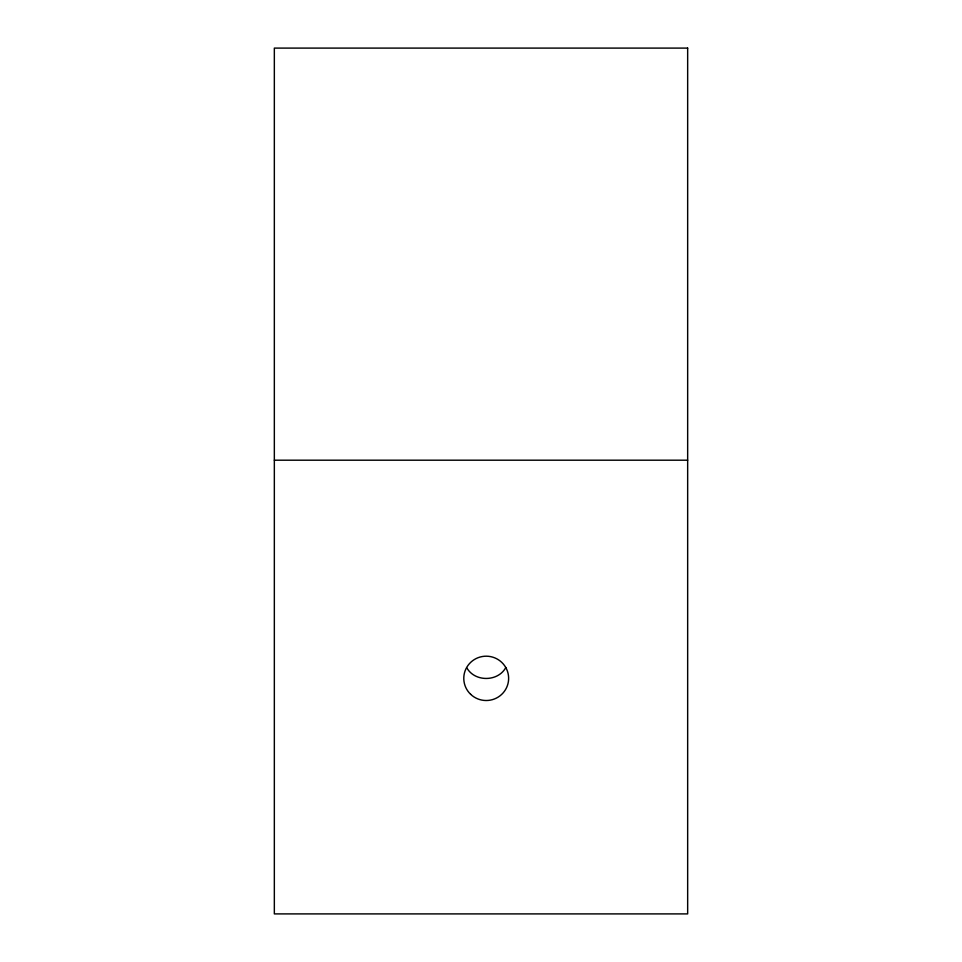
<?xml version="1.0" encoding="UTF-8"?>
<svg xmlns="http://www.w3.org/2000/svg" width="962" height="962" viewBox="0 0 962 962"><rect width="100%" height="100%" fill="white"/><g stroke="black" fill="none" stroke-linecap="round" stroke-linejoin="round"><path stroke-width="1.44" d="M505.808 667.52C498.124 681.805 475.132 682.166 466.979 668.121M274.338 460.197L687.662 460.197M687.662 48.1L274.338 48.1L274.338 913.9L687.662 913.9L687.662 48.1M470.61 694.275A22.427 22.162 0 0 0 507.96 683.754A22.427 22.162 0 0 0 480.074 657.034A22.427 22.162 0 0 0 470.61 694.275"/></g></svg>
